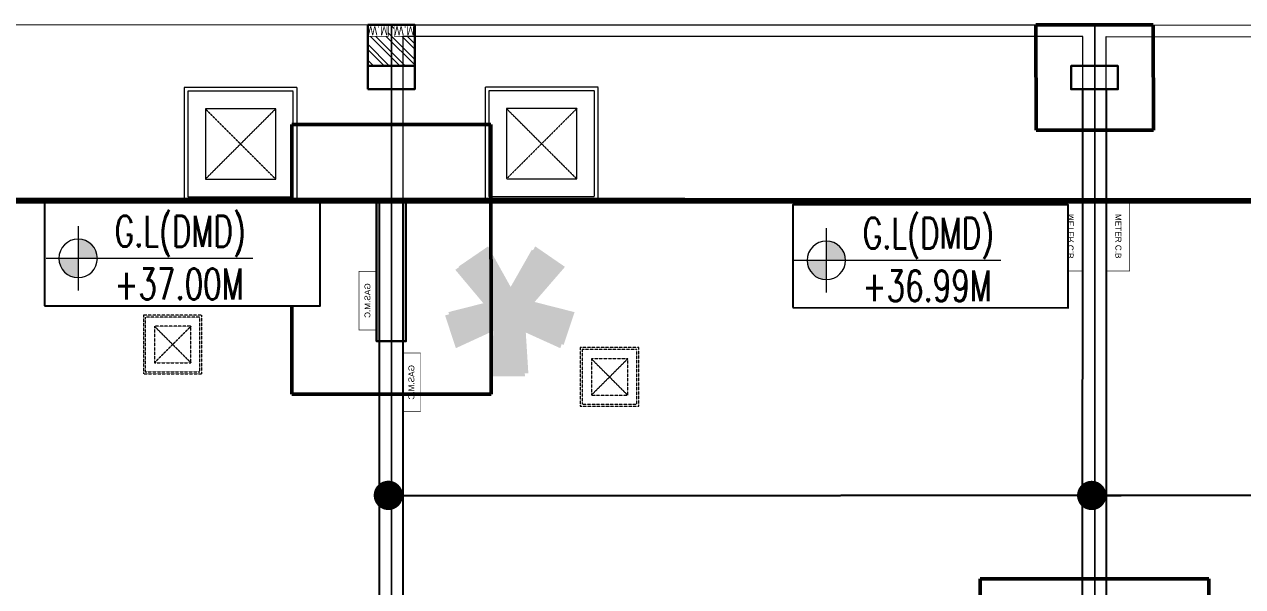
# Model space of a CAD drawing. Header units: centimetres. Extents: x -6122352 to 7132207, y -1694241 to 1947892.
# Drawn here: x 140995 to 151389, y -89266 to -84471 of the extents above; entities that cross this region are included whole.
import ezdxf
from ezdxf.enums import TextEntityAlignment as Align

# ---------------------------------------------------------------- set-up
doc = ezdxf.new("R2010")
doc.units = ezdxf.units.CM
doc.header["$MEASUREMENT"] = 0
for name, pattern in [('2. HG-ST XR COL 3A (5V 7V 9V 11V - GF (4M & 5D-E)$0$HIDDEN', [0.375, 0.25, -0.125]), ('23585-XR-AR-END-SETTING OUT PLAN$0$HIDDEN', [0.375, 0.25, -0.125]), ('DASHED2', [0.375, 0.25, -0.125]), ('XR-AR-END-SETTING OUT PLAN$0$23261-XR-AR-SI-GF$0$HIDDEN', [0.375, 0.25, -0.125])]:
    doc.linetypes.add(name, pattern=pattern)
doc.layers.add('08-Compound Wall-4', color=7, linetype='Continuous', lineweight=25, true_color=0xff4405)
doc.layers.add('23585-XR-AR-DAMAC PLOT LIMITS$0$1-End units', color=7, linetype='Continuous', lineweight=5, true_color=0xf8991e)
for name, color, linetype in [('23585-XR-AR-BOUNDARY WALLS AND SETBACKS$0$setback', 7, 'XR-AR-END-SETTING OUT PLAN$0$23261-XR-AR-SI-GF$0$HIDDEN'), ('23585-XR-AR-END-ANNO-GF$0$XR-END-GROUND FLOOR PLAN$0$XR-MIDDLE-GROUND FLOOR PLAN$0$-LPG-CABINET', 6, 'Continuous'), ('23585-XR-AR-MID-ANNO-GF$0$945-4P-1-101-GROUND FLOOR PLAN$0$XR-MIDDLE-GROUND FLOOR PLAN$0$XR-MIDDLE-GROUND FLOOR PLAN$0$-LPG-CABINET', 6, 'Continuous'), ('@MI-REF LAYER', 7, 'Continuous'), ('B_TH_8', 7, 'Continuous'), ('XR-AR-MID-SETTING OUT FOR MASTER$0$23585-XR-AR-MID-GROUND FLOOR$0$GS-HATCH-FLOOR TILE', 251, 'Continuous'), ('XREF1$0$S-LEVELS', 2, 'Continuous'), ('XREF1$0$TYPICAL NEW PROFILE', 3, 'Continuous')]:
    doc.layers.add(name, color=color, linetype=linetype)
for name, color, linetype, lineweight in [('23585-XR-AR-DAMAC PLOT LIMITS$0$1-Mid units', 41, 'Continuous', 5), ('23585-XR-AR-END-ANNO-GF$0$XR-END-GROUND FLOOR PLAN$0$XR-MIDDLE-GROUND FLOOR PLAN$0$S-ANNO-TXT', 3, 'Continuous', 25), ('23585-XR-AR-END-SETTING OUT PLAN$0$A-FLOR-UNDR', 8, '23585-XR-AR-END-SETTING OUT PLAN$0$HIDDEN', 5), ('23585-XR-AR-MID-ANNO-GF$0$945-4P-1-101-GROUND FLOOR PLAN$0$XR-MIDDLE-GROUND FLOOR PLAN$0$XR-MIDDLE-GROUND FLOOR PLAN$0$-DR-RW', 6, 'Continuous', 5), ('23585-XR-AR-MID-ANNO-GF$0$945-4P-1-101-GROUND FLOOR PLAN$0$XR-MIDDLE-GROUND FLOOR PLAN$0$XR-MIDDLE-GROUND FLOOR PLAN$0$S-ANNO-TXT', 3, 'Continuous', 25), ('@ Foundations', 4, 'DASHED2', 50), ('A-ANNO-TEXT', 3, 'Continuous', 25), ('A-FLOR-XREF', 7, 'Continuous', 9), ('A-WALL', 7, 'Continuous', 30), ('A-WALL-PATT', 8, 'Continuous', 5), ('XR-AR-END-SETTING OUT PLAN$0$23585-XR-AR-END-GROUND FLOOR$0$S-COLS', 51, 'Continuous', 40), ('XR-AR-END-SETTING OUT PLAN$0$23585-XR-AR-END-GROUND FLOOR$0$S-COLS-PATT', 8, 'Continuous', 5), ('XR-AR-MID-SETTING OUT FOR MASTER$0$23585-XR-AR-MID-GROUND FLOOR$0$A-FLOR-PATT', 8, 'Continuous', 5), ('XR-AR-MID-SETTING OUT FOR MASTER$0$23585-XR-AR-MID-GROUND FLOOR$0$S-COLS', 51, 'Continuous', 40), ('XR-END-GROUND FLOOR PLAN$0$XR-END-GROUND FLOOR PLAN$0$A-FLOR-PATT_EXT', 8, 'Continuous', 5), ('XR-END-GROUND FLOOR PLAN$0$XR-MIDDLE TYPE 2-GROUND FLOOR PLAN$0$XR-MIDDLE-GROUND FLOOR PLAN$0$-DR-RW', 6, 'Continuous', 5), ('XR-END-GROUND FLOOR PLAN$0$XR-MIDDLE TYPE 2-GROUND FLOOR PLAN$0$XR-MIDDLE-GROUND FLOOR PLAN$0$S-ANNO-TXT', 3, 'Continuous', 25), ('XREF1$0$36-TAGLVL', 23, 'Continuous', 9)]:
    doc.layers.add(name, color=color, linetype=linetype, lineweight=lineweight)
doc.styles.add('23585-XR-AR-END-ANNO-GF$0$SDC-TEXT', font='arial.ttf')
doc.styles.add('23585-XR-AR-MALDIVE-1$0$Arial', font='arialbd.ttf')
doc.styles.add('23585-XR-AR-MID-ANNO-GF$0$SDC-TEXT', font='arial.ttf')
doc.styles.add('Arial', font='arialbd.ttf')
doc.styles.add('XR-END-GROUND FLOOR PLAN$0$XR-MIDDLE TYPE 2-GROUND FLOOR PLAN$0$XR-MIDDLE-GROUND FLOOR PLAN$0$Arial_1', font='arial.ttf', dxfattribs={"height": 0.002951})
doc.styles.add('XREF1$0$DLT_TEXT', font='romans.shx', dxfattribs={"width": 0.7})

# ---------------------------------------------------------------- blocks, each defined once
blk = doc.blocks.new('23585-XR-AR-BOUNDARY WALLS AND SETBACKS')
at = {"layer": '23585-XR-AR-BOUNDARY WALLS AND SETBACKS$0$setback', "ltscale": 40, "const_width": 0.05}
blk.add_lwpolyline([(496603.408, 2768971.812), (496589.03, 2768984.986), (496584.876, 2768980.452), (496580.822, 2768976.028), (496576.769, 2768971.604), (496572.715, 2768967.18), (496568.662, 2768962.756), (496564.608, 2768958.333), (496560.555, 2768953.909), (496556.502, 2768949.485), (496552.448, 2768945.061), (496548.292, 2768940.525), (496562.669, 2768927.352), (496566.825, 2768931.888), (496570.879, 2768936.311), (496574.932, 2768940.735), (496578.986, 2768945.159), (496583.039, 2768949.583), (496587.093, 2768954.007), (496591.146, 2768958.43), (496595.199, 2768962.854), (496599.253, 2768967.278)], close=True, dxfattribs=at)
blk = doc.blocks.new('A$C9d9485f6')
at = {"layer": 'A-ANNO-TEXT', "rotation": 312.4881850805905}
blk.add_blockref('23585-XR-AR-BOUNDARY WALLS AND SETBACKS', (-2377088.535, -1504219.252), dxfattribs=at)
blk = doc.blocks.new('23585-XR-AR-DAMAC PLOT LIMITS')
at = {"layer": '23585-XR-AR-DAMAC PLOT LIMITS$0$1-End units', "color": 251, "true_color": 0x636466}
blk.add_lwpolyline([(496569.037, 2768929.861), (496562.855, 2768923.113), (496545.159, 2768939.326), (496551.342, 2768946.075)], close=True, dxfattribs=at)
at = {"layer": '23585-XR-AR-DAMAC PLOT LIMITS$0$1-Mid units', "color": 251, "true_color": 0x636466}
for points in [[(496573.091, 2768934.285), (496555.396, 2768950.499), (496559.449, 2768954.922), (496577.144, 2768938.709)], [(496569.037, 2768929.861), (496551.342, 2768946.075), (496555.396, 2768950.499), (496573.091, 2768934.285)]]:
    blk.add_lwpolyline(points, close=True, dxfattribs=at)
blk = doc.blocks.new('A$Cf093b529')
at = {"layer": 'A-ANNO-TEXT'}
blk.add_blockref('23585-XR-AR-DAMAC PLOT LIMITS', (-495391.99, -2768603.442), dxfattribs=at)
blk = doc.blocks.new('A$Ceb9e94c1')
at = {"color": 1, "true_color": 0xeb0000, "const_width": 0.003, "elevation": 0}
blk.add_lwpolyline([(57.15, 0), (51.15, 0), (45.15, 0), (39.15, 0), (33.15, 0), (27.15, 0), (21.15, 0), (15.15, 0), (9.15, 0), (0, 0), (0, 24), (9.15, 24), (15.15, 24), (21.15, 24), (27.15, 24), (33.15, 24), (39.15, 24), (45.15, 24), (51.15, 24), (57.15, 24), (66.302, 24), (66.303, 0)], close=True, dxfattribs=at)
blk = doc.blocks.new('_Dot')
at = {"color": 0, "linetype": 'ByBlock', "lineweight": -2}
blk.add_line((-0.5, 0), (-1, 0), dxfattribs=at)
at = {"color": 0, "linetype": 'ByBlock', "const_width": 0.5}
blk.add_lwpolyline([(-0.25, 0, 1), (0.25, 0, 1)], format="xyb", close=True, dxfattribs=at)
blk = doc.blocks.new('XREF1$0$LVL  ATTR')
at = {"color": 7}
blk.add_wipeout([(-0.3373, 0.3835), (1.8973, 0.3835), (1.8973, -0.4505), (-0.3373, -0.4505)], dxfattribs=at)
at = {"layer": 'XREF1$0$36-TAGLVL', "extrusion": (-4.88814e-07, 1.40652e-17, 1)}
h = blk.add_hatch(color=252, dxfattribs=at)
h.paths.add_polyline_path([(-0.0654, 0.1563, 0.414214), (-0.2216, 0), (-0.0654, 0)])
h.paths.add_polyline_path([(0.0909, 0), (-0.0654, 0), (-0.0654, -0.1562, 0.414214)])
for p, q in [((-0.0654, -0.2604), (-0.0654, 0.2604)), ((1.3511, 0, 0), (-0.3253, 0, 0))]:
    blk.add_line(p, q, dxfattribs=at)
blk.add_circle((-0.0654, 0, 0), 0.1562, dxfattribs=at)
at = {"layer": 'XREF1$0$S-LEVELS', "color": 1}
blk.add_lwpolyline([(-0.3373, 0.3835), (1.8973, 0.3835), (1.8973, -0.4505), (-0.3373, -0.4505)], close=True, dxfattribs=at)
at = {"layer": 'XREF1$0$TYPICAL NEW PROFILE', "color": 3, "style": 'XREF1$0$DLT_TEXT', "width": 0.7}
for tag, p in [('+0.00M', (0.2413, 0.0671, -0.0001)), ('S.S.L', (0.2413, -0.3453, -0.0001))]:
    blk.add_attdef(tag, p, '', height=0.25, dxfattribs=at)
blk = doc.blocks.new('A$Cc8c38916')
at = {"color": 1, "true_color": 0xeb0000, "const_width": 0.003, "elevation": 0}
blk.add_lwpolyline([(57.15, 1.311), (51.15, 1.311), (45.15, 1.311), (39.15, 1.311), (33.15, 1.312), (27.15, 1.311), (21.15, 1.311), (15.15, 1.311), (9.15, 1.311), (0, 1.311), (0, 25.311), (9.15, 25.311), (15.15, 25.311), (21.15, 25.311), (27.15, 25.311), (33.15, 25.311), (39.15, 25.311), (45.15, 25.311), (51.15, 25.311), (57.15, 25.311), (66.302, 25.311), (66.303, 1.311)], close=True, dxfattribs=at)
blk = doc.blocks.new('XR-AR-END-SETTING OUT PLAN$0$23585-XR-AR-END-GROUND FLOOR$0$A$C75a8815d')
at = {"layer": 'XR-AR-END-SETTING OUT PLAN$0$23585-XR-AR-END-GROUND FLOOR$0$S-COLS', "color": 252, "lineweight": 30}
for points in [[(6025, -4000), (6025, -2800), (6275, -2800), (6275, -4000)], [(5950, -4950), (6350, -4950), (6350, -5150), (5950, -5150)]]:
    blk.add_lwpolyline(points, close=True, dxfattribs=at)
blk = doc.blocks.new('23585-XR-AR-END-SETTING OUT PLAN$0$MH-800')
at = {"ltscale": 5}
for p, q in [((-294, -651), (306, -51)), ((-294, -51), (306, -651))]:
    blk.add_line(p, q, dxfattribs=at)
for points in [[(-477, 132), (-477, -833), (488, -833), (488, 132)], [(-444, 99), (-444, -801), (456, -801), (456, 99)], [(-294, -51), (-294, -651), (306, -651), (306, -51)]]:
    blk.add_lwpolyline(points, close=True, dxfattribs=at)
blk = doc.blocks.new('A$Cb2291f53')
blk.add_wipeout([(-200, 0), (200, 0), (200, 350), (-200, 350)])
at = {"layer": 'A-WALL-PATT'}
h = blk.add_hatch(dxfattribs=at)
h.set_pattern_fill('ANSI32', color=252, scale=10)
h.set_pattern_definition([(45, (-9150, -4e-08), (-67.3519, 67.3519), []), (45, (-9105.1, -4e-08), (-67.3519, 67.3519), [])])
h.paths.add_polyline_path([(-200, 350), (-200, 100), (-25, 100), (-25, 0), (25, 0), (25, 100), (200, 100), (200, 350)])
at = {"layer": 'A-WALL'}
blk.add_lwpolyline([(-200, 0), (200, 0), (200, 350), (-200, 350)], close=True, dxfattribs=at)
at = {"layer": 'XR-END-GROUND FLOOR PLAN$0$XR-END-GROUND FLOOR PLAN$0$A-FLOR-PATT_EXT'}
blk.add_line((100, 0), (-100, 0), dxfattribs=at)
at = {"layer": 'XR-END-GROUND FLOOR PLAN$0$XR-MIDDLE TYPE 2-GROUND FLOOR PLAN$0$XR-MIDDLE-GROUND FLOOR PLAN$0$-DR-RW', "ltscale": 100, "const_width": 5}
for points in [[(-200, 0), (-200, 100), (-25, 100), (-25, 0)], [(25, 0), (25, 100), (200, 100), (200, 0)]]:
    blk.add_lwpolyline(points, close=True, dxfattribs=at)
at = {"layer": 'XR-END-GROUND FLOOR PLAN$0$XR-MIDDLE TYPE 2-GROUND FLOOR PLAN$0$XR-MIDDLE-GROUND FLOOR PLAN$0$S-ANNO-TXT', "style": 'XR-END-GROUND FLOOR PLAN$0$XR-MIDDLE TYPE 2-GROUND FLOOR PLAN$0$XR-MIDDLE-GROUND FLOOR PLAN$0$Arial_1', "width": 0.8}
for p in [(-112, 52), (113, 52)]:
    blk.add_text('W.M', height=75, dxfattribs=at).set_placement(p, align=Align.MIDDLE)
blk = doc.blocks.new('XR-AR-END-SETTING OUT PLAN')
at = {"layer": '08-Compound Wall-4', "ltscale": 100}
blk.add_lwpolyline([(9050, 5500), (9050, 1500), (9250, 1500), (9250, 5500)], dxfattribs=at)
at = {"layer": '23585-XR-AR-END-ANNO-GF$0$XR-END-GROUND FLOOR PLAN$0$XR-MIDDLE-GROUND FLOOR PLAN$0$-LPG-CABINET', "ltscale": 100, "const_width": 5}
blk.add_lwpolyline([(9025, 2603), (9025, 2103), (8875, 2103), (8875, 2603)], close=True, dxfattribs=at)
at = {"layer": '23585-XR-AR-END-SETTING OUT PLAN$0$A-FLOR-UNDR', "color": 8, "ltscale": 100, "xscale": -0.5182770836547854, "yscale": 0.5182770836547854, "zscale": 0.5182770836547854, "rotation": 270.0000009865863}
blk.add_blockref('23585-XR-AR-END-SETTING OUT PLAN$0$MH-800', (7467, 2725, 0), dxfattribs=at)
at = {"layer": '23585-XR-AR-END-SETTING OUT PLAN$0$A-FLOR-UNDR', "color": 8, "ltscale": 100, "xscale": -1, "rotation": 270.0000009865863}
blk.add_blockref('23585-XR-AR-END-SETTING OUT PLAN$0$MH-800', (8215, 1012), dxfattribs=at)
at = {"layer": 'XR-AR-END-SETTING OUT PLAN$0$23585-XR-AR-END-GROUND FLOOR$0$S-COLS-PATT', "color": 8}
blk.add_blockref('XR-AR-END-SETTING OUT PLAN$0$23585-XR-AR-END-GROUND FLOOR$0$A$C75a8815d', (3000, 5500), dxfattribs=at)
at = {"layer": '23585-XR-AR-END-ANNO-GF$0$XR-END-GROUND FLOOR PLAN$0$XR-MIDDLE-GROUND FLOOR PLAN$0$S-ANNO-TXT', "style": '23585-XR-AR-END-ANNO-GF$0$SDC-TEXT'}
blk.add_text('GAS.M.C', height=50, rotation=90, dxfattribs=at).set_placement((8947, 2353), align=Align.MIDDLE)
at = {"layer": 'A-FLOR-XREF'}
blk.add_blockref('A$Cb2291f53', (9150, 0), dxfattribs=at)
blk = doc.blocks.new('END UNIT')
at = {"xscale": 0.001, "yscale": 0.001, "zscale": 0.001}
blk.add_blockref('XR-AR-END-SETTING OUT PLAN', (-9.15, 0), dxfattribs=at)
blk = doc.blocks.new('XR-AR-MID-SETTING OUT FOR MASTER$0$23585-XR-AR-MID-GROUND FLOOR$0$945-4P-1-101-GROUND FLOOR PLAN$0$XR-MIDDLE-CAR PARK HATCH')
at = {"layer": 'XR-AR-MID-SETTING OUT FOR MASTER$0$23585-XR-AR-MID-GROUND FLOOR$0$A-FLOR-PATT'}
blk.add_lwpolyline([(9250, 100), (9250, 5500), (15050, 5503), (15050, 100)], close=True, dxfattribs=at)
blk = doc.blocks.new('XR-AR-MID-SETTING OUT FOR MASTER$0$23585-XR-AR-MID-GROUND FLOOR$0$A$C08698786')
at = {"layer": 'XR-AR-MID-SETTING OUT FOR MASTER$0$23585-XR-AR-MID-GROUND FLOOR$0$S-COLS', "color": 252, "lineweight": 30}
for points in [[(-200, 550), (200, 550), (200, 350), (-200, 350)], [(5800, 550), (6200, 550), (6200, 350), (5800, 350)]]:
    blk.add_lwpolyline(points, close=True, dxfattribs=at)
blk = doc.blocks.new('XR-AR-MID-SETTING OUT FOR MASTER')
at = {"layer": '23585-XR-AR-MID-ANNO-GF$0$945-4P-1-101-GROUND FLOOR PLAN$0$XR-MIDDLE-GROUND FLOOR PLAN$0$XR-MIDDLE-GROUND FLOOR PLAN$0$-DR-RW', "ltscale": 100, "const_width": 5}
blk.add_lwpolyline([(5900, 1500), (5700, 1500), (5700, 2100), (5900, 2100)], close=True, dxfattribs=at)
at = {"layer": '23585-XR-AR-MID-ANNO-GF$0$945-4P-1-101-GROUND FLOOR PLAN$0$XR-MIDDLE-GROUND FLOOR PLAN$0$XR-MIDDLE-GROUND FLOOR PLAN$0$-LPG-CABINET', "ltscale": 100, "const_width": 5}
blk.add_lwpolyline([(250, 3300), (250, 2800), (100, 2800), (100, 3300)], close=True, dxfattribs=at)
at = {"layer": '08-Compound Wall-4', "ltscale": 100}
blk.add_blockref('XR-AR-MID-SETTING OUT FOR MASTER$0$23585-XR-AR-MID-GROUND FLOOR$0$945-4P-1-101-GROUND FLOOR PLAN$0$XR-MIDDLE-CAR PARK HATCH', (-9150, 0), dxfattribs=at)
at = {"layer": '23585-XR-AR-END-SETTING OUT PLAN$0$A-FLOR-UNDR', "color": 8, "ltscale": 100, "xscale": -0.5182770836547854, "yscale": 0.5182770836547854, "zscale": 0.5182770836547854, "rotation": 270.0000009865863}
blk.add_blockref('23585-XR-AR-END-SETTING OUT PLAN$0$MH-800', (2045, 3001, 0), dxfattribs=at)
at = {"layer": '23585-XR-AR-END-SETTING OUT PLAN$0$A-FLOR-UNDR', "color": 8, "ltscale": 100, "xscale": -1, "rotation": 270.0000009865863}
blk.add_blockref('23585-XR-AR-END-SETTING OUT PLAN$0$MH-800', (1634, 1009), dxfattribs=at)
at = {"layer": 'XR-AR-MID-SETTING OUT FOR MASTER$0$23585-XR-AR-MID-GROUND FLOOR$0$GS-HATCH-FLOOR TILE', "color": 8}
blk.add_blockref('XR-AR-MID-SETTING OUT FOR MASTER$0$23585-XR-AR-MID-GROUND FLOOR$0$A$C08698786', (0, 0), dxfattribs=at)
at = {"layer": '23585-XR-AR-MID-ANNO-GF$0$945-4P-1-101-GROUND FLOOR PLAN$0$XR-MIDDLE-GROUND FLOOR PLAN$0$XR-MIDDLE-GROUND FLOOR PLAN$0$S-ANNO-TXT', "color": 3, "style": '23585-XR-AR-MID-ANNO-GF$0$SDC-TEXT'}
for s, p in [('GAS.M.C', (172, 3050)), ('METER C.B', (5796, 1803))]:
    blk.add_text(s, height=50, rotation=90, dxfattribs=at).set_placement(p, align=Align.MIDDLE)
blk = doc.blocks.new('MID UNIT')
at = {"xscale": 0.001, "yscale": 0.001, "zscale": 0.001}
blk.add_blockref('XR-AR-MID-SETTING OUT FOR MASTER', (0, 0), dxfattribs=at)
blk = doc.blocks.new('TH_8')
at = {"xscale": -1}
blk.add_blockref('END UNIT', (495850.305, 2769197.479), dxfattribs=at)
blk.add_blockref('MID UNIT', (495850.305, 2769197.479), dxfattribs=at)
blk.add_blockref('MID UNIT', (495838.305, 2769197.479))
at = {"insert": (495849.305, 2769200.479), "char_height": 2, "attachment_point": 2, "style": 'Arial'}
blk.add_mtext('\\pxqc;*', dxfattribs=at)
blk = doc.blocks.new('A$Ca7ad59d2')
at = {"insert": (54.622, 2.622), "char_height": 2, "attachment_point": 2, "style": '23585-XR-AR-MALDIVE-1$0$Arial'}
blk.add_mtext('\\pxqc;*', dxfattribs=at)
at = {"layer": 'B_TH_8', "xscale": 1.000018136216304, "yscale": 1.000018136216304, "zscale": 1.000018136216304}
blk.add_blockref('TH_8', (-495803.647, -2769248.052), dxfattribs=at)
blk = doc.blocks.new('A$C4abd1289')
at = {"layer": '08-Compound Wall-4', "ltscale": 100}
for points in [[(0, 0), (200, 0), (200, -4950), (0, -4950)], [(6000, 0), (6200, 0), (6200, -4950), (6000, -4950)]]:
    blk.add_lwpolyline(points, close=True, dxfattribs=at)
blk = doc.blocks.new('A$Cac0110ba')
at = {"rotation": 227.5015136760979}
blk.add_blockref('A$Ca7ad59d2', (28.549, 57.491), dxfattribs=at)
at = {"layer": '@ Foundations', "linetype": 'DASHED2', "ltscale": 25, "elevation": 0}
blk.add_lwpolyline([(-4.249, 20.883), (-4.925, 20.145), (-5.589, 20.752), (-4.913, 21.49)], close=True, dxfattribs=at)
at = {"layer": '@ Foundations', "linetype": 'DASHED2', "ltscale": 25}
for points in [[(-1.108, 18.648), (0.772, 16.925), (-0.545, 15.487), (-2.426, 17.21)], [(-9.252, 15.496), (-7.556, 13.942), (-6.407, 15.196), (-8.103, 16.749)]]:
    blk.add_lwpolyline(points, close=True, dxfattribs=at)
at = {"color": 10, "xscale": 0.001000007223668515, "yscale": 0.001000007223668515, "zscale": 0.001000007223668515, "rotation": 227.5015136760979}
blk.add_blockref('A$C4abd1289', (2.924, 21.902), dxfattribs=at)

msp = doc.modelspace()

# ---------------------------------------------------------------- block references
at = {"color": 94, "linetype": '2. HG-ST XR COL 3A (5V 7V 9V 11V - GF (4M & 5D-E)$0$HIDDEN', "xscale": 1000, "yscale": 1000, "zscale": 1000, "rotation": 312.4883110972302}
msp.add_blockref('A$Cac0110ba', (138098.21518, -102612.83416), dxfattribs=at)

# ---------------------------------------------------------------- next in the draw order: linework, layer by layer
at = {"layer": '@MI-REF LAYER', "linetype": 'DASHED2', "extrusion": (-1.09221e-12, -6.92406e-09, 1), "elevation": 20.83457}
msp.add_lwpolyline([(144100.44287, -88487.97024), (172606.09112, -88485.1351), (173112.01515, -89221.78637)], dxfattribs=at)

# ---------------------------------------------------------------- next in the draw order: block references
at = {"layer": '@MI-REF LAYER', "xscale": 1000, "yscale": 1000, "zscale": 1000}
msp.add_blockref('A$C9d9485f6', (-23958.95046, 48155.57226), dxfattribs=at)
at = {"layer": '@MI-REF LAYER', "color": 10, "xscale": 1000.000000000001, "yscale": 1000.000000000001, "zscale": 1000.000000000001, "rotation": 179.9898026784156}
msp.add_blockref('A$Ceb9e94c1', (201276.22832, -84483.75691, 0.00001), dxfattribs=at)
at = {"layer": '@MI-REF LAYER', "extrusion": (-1.09221e-12, -6.92406e-09, 1), "xscale": 250, "yscale": 250, "zscale": 250, "rotation": 180.035837105553}
for p in [(144100.44287, -88487.97024, 20.83458), (150101.31794, -88488.60427, 20.83458)]:
    msp.add_blockref('_Dot', p, dxfattribs=at)

# ---------------------------------------------------------------- next in the draw order: block references
at = {"layer": '@MI-REF LAYER', "color": 7}
ref = msp.add_blockref('XREF1$0$LVL  ATTR', (141522.38001, -86466.69384, -0.00301), dxfattribs=dict(at, xscale=-1051.480567989675, yscale=1051.480567989676, zscale=1051.480567989675, rotation=179.9901596973603))
ref.add_attrib('S.S.L', 'G.L(DMD)', (141765.44354, -86366.56395, -0.15412), dxfattribs={"layer": 'XREF1$0$TYPICAL NEW PROFILE', "color": 3, "height": 262.870142, "rotation": 359.99016299, "style": 'XREF1$0$DLT_TEXT', "width": 0.7})
ref.add_attrib('+0.00M', '+37.00M', (141763.14087, -86815.89855, -0.15412), dxfattribs={"layer": 'XREF1$0$TYPICAL NEW PROFILE', "color": 3, "height": 262.870142, "rotation": 359.99016299, "style": 'XREF1$0$DLT_TEXT', "width": 0.7})
ref = msp.add_blockref('XREF1$0$LVL  ATTR', (147905.73895, -86483.49142, 0.15112), dxfattribs=dict(at, xscale=-1051.480567989676, yscale=1051.480567989676, zscale=1051.480567989675, rotation=179.9901606838449))
ref.add_attrib('S.S.L', 'G.L(DMD)', (148148.80249, -86383.36153), dxfattribs={"layer": 'XREF1$0$TYPICAL NEW PROFILE', "color": 3, "height": 262.870142, "rotation": 359.990163977, "style": 'XREF1$0$DLT_TEXT', "width": 0.7})
ref.add_attrib('+0.00M', '+36.99M', (148146.49982, -86832.69613), dxfattribs={"layer": 'XREF1$0$TYPICAL NEW PROFILE', "color": 3, "height": 262.870142, "rotation": 359.990163977, "style": 'XREF1$0$DLT_TEXT', "width": 0.7})

# ---------------------------------------------------------------- next in the draw order: block references
at = {"layer": '@MI-REF LAYER', "xscale": 1000, "yscale": 1000, "zscale": 1000, "rotation": 312.4882903633292}
msp.add_blockref('A$Cf093b529', (-891608.73293, 539022.72011), dxfattribs=at)
at = {"layer": '@MI-REF LAYER', "color": 10, "xscale": 1000, "yscale": 1000, "zscale": 1000, "rotation": 179.9898026791866}
msp.add_blockref('A$Cc8c38916', (201276.57232, -83172.47681, 0.00001), dxfattribs=at)

doc.saveas('drawing.dxf')
